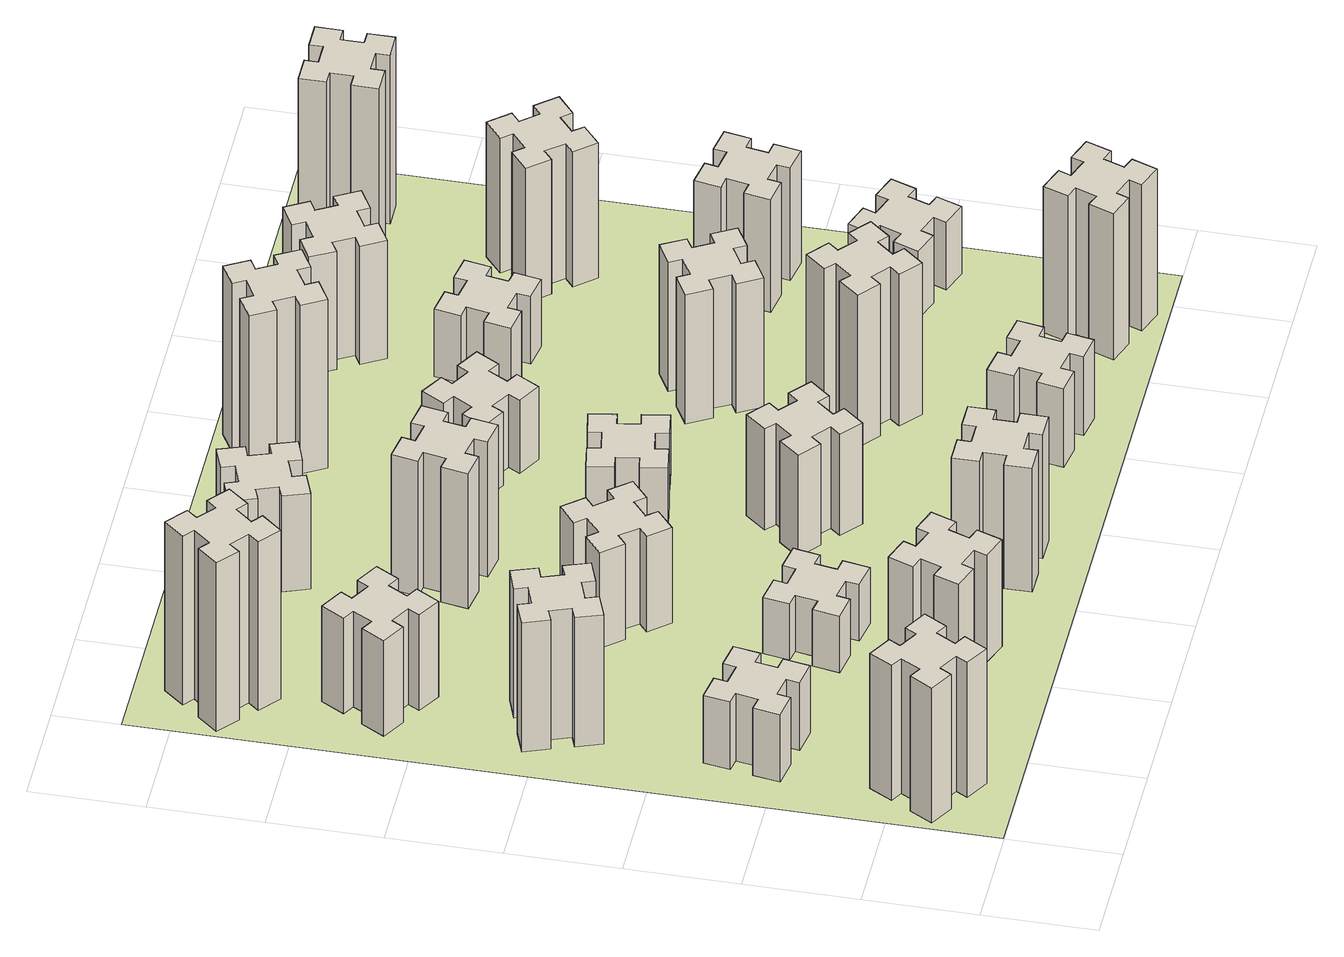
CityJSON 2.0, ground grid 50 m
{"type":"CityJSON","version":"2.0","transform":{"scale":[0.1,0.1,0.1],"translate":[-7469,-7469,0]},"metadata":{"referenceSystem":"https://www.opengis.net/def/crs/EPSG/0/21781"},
"CityObjects":{
"building1":{"type":"Building","attributes":{"class":"1000","function":"1000","usage":"1000","yearOfConstruction":2016,"roofType":"1000","measuredHeight":72,"storeysAboveGround":30,"storeysBelowGround":0},"geometry":[{"type":"Solid","lod":"1","boundaries":[[[[0,1,2,3,4,5,6,7,8,9,10,11,12,13,14,15,16,17,18,19]],[[17,16,20,21]],[[16,15,22,20]],[[15,14,23,22]],[[14,13,24,23]],[[13,12,25,24]],[[12,11,26,25]],[[11,10,27,26]],[[10,9,28,27]],[[9,8,29,28]],[[8,7,30,29]],[[7,6,31,30]],[[6,5,32,31]],[[5,4,33,32]],[[4,3,34,33]],[[3,2,35,34]],[[2,1,36,35]],[[1,0,37,36]],[[0,19,38,37]],[[19,18,39,38]],[[18,17,21,39]],[[24,25,26,27,28,29,30,31,32,33,34,35,36,37,38,39,21,20,22,23]]]]}]},
"building2":{"type":"Building","attributes":{"class":"1000","function":"1000","usage":"1000","yearOfConstruction":2016,"roofType":"1000","measuredHeight":36,"storeysAboveGround":30,"storeysBelowGround":0},"geometry":[{"type":"Solid","lod":"1","boundaries":[[[[40,41,42,43,44,45,46,47,48,49,50,51,52,53,54,55,56,57,58,59]],[[57,56,60,61]],[[56,55,62,60]],[[55,54,63,62]],[[54,53,64,63]],[[53,52,65,64]],[[52,51,66,65]],[[51,50,67,66]],[[50,49,68,67]],[[49,48,69,68]],[[48,47,70,69]],[[47,46,71,70]],[[46,45,72,71]],[[45,44,73,72]],[[44,43,74,73]],[[43,42,75,74]],[[42,41,76,75]],[[41,40,77,76]],[[40,59,78,77]],[[59,58,79,78]],[[58,57,61,79]],[[64,65,66,67,68,69,70,71,72,73,74,75,76,77,78,79,61,60,62,63]]]]}]},
"building3":{"type":"Building","attributes":{"class":"1000","function":"1000","usage":"1000","yearOfConstruction":2016,"roofType":"1000","measuredHeight":69,"storeysAboveGround":30,"storeysBelowGround":0},"geometry":[{"type":"Solid","lod":"1","boundaries":[[[[80,81,82,83,84,85,86,87,88,89,90,91,92,93,94,95,96,97,98,99]],[[97,96,100,101]],[[96,95,102,100]],[[95,94,103,102]],[[94,93,104,103]],[[93,92,105,104]],[[92,91,106,105]],[[91,90,107,106]],[[90,89,108,107]],[[89,88,109,108]],[[88,87,110,109]],[[87,86,111,110]],[[86,85,112,111]],[[85,84,113,112]],[[84,83,114,113]],[[83,82,115,114]],[[82,81,116,115]],[[81,80,117,116]],[[80,99,118,117]],[[99,98,119,118]],[[98,97,101,119]],[[104,105,106,107,108,109,110,111,112,113,114,115,116,117,118,119,101,100,102,103]]]]}]},
"building4":{"type":"Building","attributes":{"class":"1000","function":"1000","usage":"1000","yearOfConstruction":2016,"roofType":"1000","measuredHeight":51,"storeysAboveGround":30,"storeysBelowGround":0},"geometry":[{"type":"Solid","lod":"1","boundaries":[[[[120,121,122,123,124,125,126,127,128,129,130,131,132,133,134,135,136,137,138,139]],[[137,136,140,141]],[[136,135,142,140]],[[135,134,143,142]],[[134,133,144,143]],[[133,132,145,144]],[[132,131,146,145]],[[131,130,147,146]],[[130,129,148,147]],[[129,128,149,148]],[[128,127,150,149]],[[127,126,151,150]],[[126,125,152,151]],[[125,124,153,152]],[[124,123,154,153]],[[123,122,155,154]],[[122,121,156,155]],[[121,120,157,156]],[[120,139,158,157]],[[139,138,159,158]],[[138,137,141,159]],[[144,145,146,147,148,149,150,151,152,153,154,155,156,157,158,159,141,140,142,143]]]]}]},
"building5":{"type":"Building","attributes":{"class":"1000","function":"1000","usage":"1000","yearOfConstruction":2016,"roofType":"1000","measuredHeight":57,"storeysAboveGround":30,"storeysBelowGround":0},"geometry":[{"type":"Solid","lod":"1","boundaries":[[[[160,161,162,163,164,165,166,167,168,169,170,171,172,173,174,175,176,177,178,179]],[[177,176,180,181]],[[176,175,182,180]],[[175,174,183,182]],[[174,173,184,183]],[[173,172,185,184]],[[172,171,186,185]],[[171,170,187,186]],[[170,169,188,187]],[[169,168,189,188]],[[168,167,190,189]],[[167,166,191,190]],[[166,165,192,191]],[[165,164,193,192]],[[164,163,194,193]],[[163,162,195,194]],[[162,161,196,195]],[[161,160,197,196]],[[160,179,198,197]],[[179,178,199,198]],[[178,177,181,199]],[[184,185,186,187,188,189,190,191,192,193,194,195,196,197,198,199,181,180,182,183]]]]}]},
"building6":{"type":"Building","attributes":{"class":"1000","function":"1000","usage":"1000","yearOfConstruction":2016,"roofType":"1000","measuredHeight":90,"storeysAboveGround":30,"storeysBelowGround":0},"geometry":[{"type":"Solid","lod":"1","boundaries":[[[[200,201,202,203,204,205,206,207,208,209,210,211,212,213,214,215,216,217,218,219]],[[217,216,220,221]],[[216,215,222,220]],[[215,214,223,222]],[[214,213,224,223]],[[213,212,225,224]],[[212,211,226,225]],[[211,210,227,226]],[[210,209,228,227]],[[209,208,229,228]],[[208,207,230,229]],[[207,206,231,230]],[[206,205,232,231]],[[205,204,233,232]],[[204,203,234,233]],[[203,202,235,234]],[[202,201,236,235]],[[201,200,237,236]],[[200,219,238,237]],[[219,218,239,238]],[[218,217,221,239]],[[224,225,226,227,228,229,230,231,232,233,234,235,236,237,238,239,221,220,222,223]]]]}]},
"building7":{"type":"Building","attributes":{"class":"1000","function":"1000","usage":"1000","yearOfConstruction":2016,"roofType":"1000","measuredHeight":30,"storeysAboveGround":30,"storeysBelowGround":0},"geometry":[{"type":"Solid","lod":"1","boundaries":[[[[240,241,242,243,244,245,246,247,248,249,250,251,252,253,254,255,256,257,258,259]],[[257,256,260,261]],[[256,255,262,260]],[[255,254,263,262]],[[254,253,264,263]],[[253,252,265,264]],[[252,251,266,265]],[[251,250,267,266]],[[250,249,268,267]],[[249,248,269,268]],[[248,247,270,269]],[[247,246,271,270]],[[246,245,272,271]],[[245,244,273,272]],[[244,243,274,273]],[[243,242,275,274]],[[242,241,276,275]],[[241,240,277,276]],[[240,259,278,277]],[[259,258,279,278]],[[258,257,261,279]],[[264,265,266,267,268,269,270,271,272,273,274,275,276,277,278,279,261,260,262,263]]]]}]},
"building8":{"type":"Building","attributes":{"class":"1000","function":"1000","usage":"1000","yearOfConstruction":2016,"roofType":"1000","measuredHeight":51,"storeysAboveGround":30,"storeysBelowGround":0},"geometry":[{"type":"Solid","lod":"1","boundaries":[[[[280,281,282,283,284,285,286,287,288,289,290,291,292,293,294,295,296,297,298,299]],[[297,296,300,301]],[[296,295,302,300]],[[295,294,303,302]],[[294,293,304,303]],[[293,292,305,304]],[[292,291,306,305]],[[291,290,307,306]],[[290,289,308,307]],[[289,288,309,308]],[[288,287,310,309]],[[287,286,311,310]],[[286,285,312,311]],[[285,284,313,312]],[[284,283,314,313]],[[283,282,315,314]],[[282,281,316,315]],[[281,280,317,316]],[[280,299,318,317]],[[299,298,319,318]],[[298,297,301,319]],[[304,305,306,307,308,309,310,311,312,313,314,315,316,317,318,319,301,300,302,303]]]]}]},
"building9":{"type":"Building","attributes":{"class":"1000","function":"1000","usage":"1000","yearOfConstruction":2016,"roofType":"1000","measuredHeight":66,"storeysAboveGround":30,"storeysBelowGround":0},"geometry":[{"type":"Solid","lod":"1","boundaries":[[[[320,321,322,323,324,325,326,327,328,329,330,331,332,333,334,335,336,337,338,339]],[[337,336,340,341]],[[336,335,342,340]],[[335,334,343,342]],[[334,333,344,343]],[[333,332,345,344]],[[332,331,346,345]],[[331,330,347,346]],[[330,329,348,347]],[[329,328,349,348]],[[328,327,350,349]],[[327,326,351,350]],[[326,325,352,351]],[[325,324,353,352]],[[324,323,354,353]],[[323,322,355,354]],[[322,321,356,355]],[[321,320,357,356]],[[320,339,358,357]],[[339,338,359,358]],[[338,337,341,359]],[[344,345,346,347,348,349,350,351,352,353,354,355,356,357,358,359,341,340,342,343]]]]}]},
"building10":{"type":"Building","attributes":{"class":"1000","function":"1000","usage":"1000","yearOfConstruction":2016,"roofType":"1000","measuredHeight":72,"storeysAboveGround":30,"storeysBelowGround":0},"geometry":[{"type":"Solid","lod":"1","boundaries":[[[[360,361,362,363,364,365,366,367,368,369,370,371,372,373,374,375,376,377,378,379]],[[377,376,380,381]],[[376,375,382,380]],[[375,374,383,382]],[[374,373,384,383]],[[373,372,385,384]],[[372,371,386,385]],[[371,370,387,386]],[[370,369,388,387]],[[369,368,389,388]],[[368,367,390,389]],[[367,366,391,390]],[[366,365,392,391]],[[365,364,393,392]],[[364,363,394,393]],[[363,362,395,394]],[[362,361,396,395]],[[361,360,397,396]],[[360,379,398,397]],[[379,378,399,398]],[[378,377,381,399]],[[384,385,386,387,388,389,390,391,392,393,394,395,396,397,398,399,381,380,382,383]]]]}]},
"building11":{"type":"Building","attributes":{"class":"1000","function":"1000","usage":"1000","yearOfConstruction":2016,"roofType":"1000","measuredHeight":51,"storeysAboveGround":30,"storeysBelowGround":0},"geometry":[{"type":"Solid","lod":"1","boundaries":[[[[400,401,402,403,404,405,406,407,408,409,410,411,412,413,414,415,416,417,418,419]],[[417,416,420,421]],[[416,415,422,420]],[[415,414,423,422]],[[414,413,424,423]],[[413,412,425,424]],[[412,411,426,425]],[[411,410,427,426]],[[410,409,428,427]],[[409,408,429,428]],[[408,407,430,429]],[[407,406,431,430]],[[406,405,432,431]],[[405,404,433,432]],[[404,403,434,433]],[[403,402,435,434]],[[402,401,436,435]],[[401,400,437,436]],[[400,419,438,437]],[[419,418,439,438]],[[418,417,421,439]],[[424,425,426,427,428,429,430,431,432,433,434,435,436,437,438,439,421,420,422,423]]]]}]},
"building12":{"type":"Building","attributes":{"class":"1000","function":"1000","usage":"1000","yearOfConstruction":2016,"roofType":"1000","measuredHeight":54,"storeysAboveGround":30,"storeysBelowGround":0},"geometry":[{"type":"Solid","lod":"1","boundaries":[[[[440,441,442,443,444,445,446,447,448,449,450,451,452,453,454,455,456,457,458,459]],[[457,456,460,461]],[[456,455,462,460]],[[455,454,463,462]],[[454,453,464,463]],[[453,452,465,464]],[[452,451,466,465]],[[451,450,467,466]],[[450,449,468,467]],[[449,448,469,468]],[[448,447,470,469]],[[447,446,471,470]],[[446,445,472,471]],[[445,444,473,472]],[[444,443,474,473]],[[443,442,475,474]],[[442,441,476,475]],[[441,440,477,476]],[[440,459,478,477]],[[459,458,479,478]],[[458,457,461,479]],[[464,465,466,467,468,469,470,471,472,473,474,475,476,477,478,479,461,460,462,463]]]]}]},
"building13":{"type":"Building","attributes":{"class":"1000","function":"1000","usage":"1000","yearOfConstruction":2016,"roofType":"1000","measuredHeight":30,"storeysAboveGround":30,"storeysBelowGround":0},"geometry":[{"type":"Solid","lod":"1","boundaries":[[[[480,481,482,483,484,485,486,487,488,489,490,491,492,493,494,495,496,497,498,499]],[[497,496,500,501]],[[496,495,502,500]],[[495,494,503,502]],[[494,493,504,503]],[[493,492,505,504]],[[492,491,506,505]],[[491,490,507,506]],[[490,489,508,507]],[[489,488,509,508]],[[488,487,510,509]],[[487,486,511,510]],[[486,485,512,511]],[[485,484,513,512]],[[484,483,514,513]],[[483,482,515,514]],[[482,481,516,515]],[[481,480,517,516]],[[480,499,518,517]],[[499,498,519,518]],[[498,497,501,519]],[[504,505,506,507,508,509,510,511,512,513,514,515,516,517,518,519,501,500,502,503]]]]}]},
"building14":{"type":"Building","attributes":{"class":"1000","function":"1000","usage":"1000","yearOfConstruction":2016,"roofType":"1000","measuredHeight":42,"storeysAboveGround":30,"storeysBelowGround":0},"geometry":[{"type":"Solid","lod":"1","boundaries":[[[[520,521,522,523,524,525,526,527,528,529,530,531,532,533,534,535,536,537,538,539]],[[537,536,540,541]],[[536,535,542,540]],[[535,534,543,542]],[[534,533,544,543]],[[533,532,545,544]],[[532,531,546,545]],[[531,530,547,546]],[[530,529,548,547]],[[529,528,549,548]],[[528,527,550,549]],[[527,526,551,550]],[[526,525,552,551]],[[525,524,553,552]],[[524,523,554,553]],[[523,522,555,554]],[[522,521,556,555]],[[521,520,557,556]],[[520,539,558,557]],[[539,538,559,558]],[[538,537,541,559]],[[544,545,546,547,548,549,550,551,552,553,554,555,556,557,558,559,541,540,542,543]]]]}]},
"building15":{"type":"Building","attributes":{"class":"1000","function":"1000","usage":"1000","yearOfConstruction":2016,"roofType":"1000","measuredHeight":39,"storeysAboveGround":30,"storeysBelowGround":0},"geometry":[{"type":"Solid","lod":"1","boundaries":[[[[560,561,562,563,564,565,566,567,568,569,570,571,572,573,574,575,576,577,578,579]],[[577,576,580,581]],[[576,575,582,580]],[[575,574,583,582]],[[574,573,584,583]],[[573,572,585,584]],[[572,571,586,585]],[[571,570,587,586]],[[570,569,588,587]],[[569,568,589,588]],[[568,567,590,589]],[[567,566,591,590]],[[566,565,592,591]],[[565,564,593,592]],[[564,563,594,593]],[[563,562,595,594]],[[562,561,596,595]],[[561,560,597,596]],[[560,579,598,597]],[[579,578,599,598]],[[578,577,581,599]],[[584,585,586,587,588,589,590,591,592,593,594,595,596,597,598,599,581,580,582,583]]]]}]},
"building16":{"type":"Building","attributes":{"class":"1000","function":"1000","usage":"1000","yearOfConstruction":2016,"roofType":"1000","measuredHeight":90,"storeysAboveGround":30,"storeysBelowGround":0},"geometry":[{"type":"Solid","lod":"1","boundaries":[[[[600,601,602,603,604,605,606,607,608,609,610,611,612,613,614,615,616,617,618,619]],[[617,616,620,621]],[[616,615,622,620]],[[615,614,623,622]],[[614,613,624,623]],[[613,612,625,624]],[[612,611,626,625]],[[611,610,627,626]],[[610,609,628,627]],[[609,608,629,628]],[[608,607,630,629]],[[607,606,631,630]],[[606,605,632,631]],[[605,604,633,632]],[[604,603,634,633]],[[603,602,635,634]],[[602,601,636,635]],[[601,600,637,636]],[[600,619,638,637]],[[619,618,639,638]],[[618,617,621,639]],[[624,625,626,627,628,629,630,631,632,633,634,635,636,637,638,639,621,620,622,623]]]]}]},
"building17":{"type":"Building","attributes":{"class":"1000","function":"1000","usage":"1000","yearOfConstruction":2016,"roofType":"1000","measuredHeight":81,"storeysAboveGround":30,"storeysBelowGround":0},"geometry":[{"type":"Solid","lod":"1","boundaries":[[[[640,641,642,643,644,645,646,647,648,649,650,651,652,653,654,655,656,657,658,659]],[[657,656,660,661]],[[656,655,662,660]],[[655,654,663,662]],[[654,653,664,663]],[[653,652,665,664]],[[652,651,666,665]],[[651,650,667,666]],[[650,649,668,667]],[[649,648,669,668]],[[648,647,670,669]],[[647,646,671,670]],[[646,645,672,671]],[[645,644,673,672]],[[644,643,674,673]],[[643,642,675,674]],[[642,641,676,675]],[[641,640,677,676]],[[640,659,678,677]],[[659,658,679,678]],[[658,657,661,679]],[[664,665,666,667,668,669,670,671,672,673,674,675,676,677,678,679,661,660,662,663]]]]}]},
"building18":{"type":"Building","attributes":{"class":"1000","function":"1000","usage":"1000","yearOfConstruction":2016,"roofType":"1000","measuredHeight":69,"storeysAboveGround":30,"storeysBelowGround":0},"geometry":[{"type":"Solid","lod":"1","boundaries":[[[[680,681,682,683,684,685,686,687,688,689,690,691,692,693,694,695,696,697,698,699]],[[697,696,700,701]],[[696,695,702,700]],[[695,694,703,702]],[[694,693,704,703]],[[693,692,705,704]],[[692,691,706,705]],[[691,690,707,706]],[[690,689,708,707]],[[689,688,709,708]],[[688,687,710,709]],[[687,686,711,710]],[[686,685,712,711]],[[685,684,713,712]],[[684,683,714,713]],[[683,682,715,714]],[[682,681,716,715]],[[681,680,717,716]],[[680,699,718,717]],[[699,698,719,718]],[[698,697,701,719]],[[704,705,706,707,708,709,710,711,712,713,714,715,716,717,718,719,701,700,702,703]]]]}]},
"building19":{"type":"Building","attributes":{"class":"1000","function":"1000","usage":"1000","yearOfConstruction":2016,"roofType":"1000","measuredHeight":36,"storeysAboveGround":30,"storeysBelowGround":0},"geometry":[{"type":"Solid","lod":"1","boundaries":[[[[720,721,722,723,724,725,726,727,728,729,730,731,732,733,734,735,736,737,738,739]],[[737,736,740,741]],[[736,735,742,740]],[[735,734,743,742]],[[734,733,744,743]],[[733,732,745,744]],[[732,731,746,745]],[[731,730,747,746]],[[730,729,748,747]],[[729,728,749,748]],[[728,727,750,749]],[[727,726,751,750]],[[726,725,752,751]],[[725,724,753,752]],[[724,723,754,753]],[[723,722,755,754]],[[722,721,756,755]],[[721,720,757,756]],[[720,739,758,757]],[[739,738,759,758]],[[738,737,741,759]],[[744,745,746,747,748,749,750,751,752,753,754,755,756,757,758,759,741,740,742,743]]]]}]},
"building20":{"type":"Building","attributes":{"class":"1000","function":"1000","usage":"1000","yearOfConstruction":2016,"roofType":"1000","measuredHeight":78,"storeysAboveGround":30,"storeysBelowGround":0},"geometry":[{"type":"Solid","lod":"1","boundaries":[[[[760,761,762,763,764,765,766,767,768,769,770,771,772,773,774,775,776,777,778,779]],[[777,776,780,781]],[[776,775,782,780]],[[775,774,783,782]],[[774,773,784,783]],[[773,772,785,784]],[[772,771,786,785]],[[771,770,787,786]],[[770,769,788,787]],[[769,768,789,788]],[[768,767,790,789]],[[767,766,791,790]],[[766,765,792,791]],[[765,764,793,792]],[[764,763,794,793]],[[763,762,795,794]],[[762,761,796,795]],[[761,760,797,796]],[[760,779,798,797]],[[779,778,799,798]],[[778,777,781,799]],[[784,785,786,787,788,789,790,791,792,793,794,795,796,797,798,799,781,780,782,783]]]]}]},
"building21":{"type":"Building","attributes":{"class":"1000","function":"1000","usage":"1000","yearOfConstruction":2016,"roofType":"1000","measuredHeight":63,"storeysAboveGround":30,"storeysBelowGround":0},"geometry":[{"type":"Solid","lod":"1","boundaries":[[[[800,801,802,803,804,805,806,807,808,809,810,811,812,813,814,815,816,817,818,819]],[[817,816,820,821]],[[816,815,822,820]],[[815,814,823,822]],[[814,813,824,823]],[[813,812,825,824]],[[812,811,826,825]],[[811,810,827,826]],[[810,809,828,827]],[[809,808,829,828]],[[808,807,830,829]],[[807,806,831,830]],[[806,805,832,831]],[[805,804,833,832]],[[804,803,834,833]],[[803,802,835,834]],[[802,801,836,835]],[[801,800,837,836]],[[800,819,838,837]],[[819,818,839,838]],[[818,817,821,839]],[[824,825,826,827,828,829,830,831,832,833,834,835,836,837,838,839,821,820,822,823]]]]}]},
"building22":{"type":"Building","attributes":{"class":"1000","function":"1000","usage":"1000","yearOfConstruction":2016,"roofType":"1000","measuredHeight":36,"storeysAboveGround":30,"storeysBelowGround":0},"geometry":[{"type":"Solid","lod":"1","boundaries":[[[[840,841,842,843,844,845,846,847,848,849,850,851,852,853,854,855,856,857,858,859]],[[857,856,860,861]],[[856,855,862,860]],[[855,854,863,862]],[[854,853,864,863]],[[853,852,865,864]],[[852,851,866,865]],[[851,850,867,866]],[[850,849,868,867]],[[849,848,869,868]],[[848,847,870,869]],[[847,846,871,870]],[[846,845,872,871]],[[845,844,873,872]],[[844,843,874,873]],[[843,842,875,874]],[[842,841,876,875]],[[841,840,877,876]],[[840,859,878,877]],[[859,858,879,878]],[[858,857,861,879]],[[864,865,866,867,868,869,870,871,872,873,874,875,876,877,878,879,861,860,862,863]]]]}]},
"building23":{"type":"Building","attributes":{"class":"1000","function":"1000","usage":"1000","yearOfConstruction":2016,"roofType":"1000","measuredHeight":60,"storeysAboveGround":30,"storeysBelowGround":0},"geometry":[{"type":"Solid","lod":"1","boundaries":[[[[880,881,882,883,884,885,886,887,888,889,890,891,892,893,894,895,896,897,898,899]],[[897,896,900,901]],[[896,895,902,900]],[[895,894,903,902]],[[894,893,904,903]],[[893,892,905,904]],[[892,891,906,905]],[[891,890,907,906]],[[890,889,908,907]],[[889,888,909,908]],[[888,887,910,909]],[[887,886,911,910]],[[886,885,912,911]],[[885,884,913,912]],[[884,883,914,913]],[[883,882,915,914]],[[882,881,916,915]],[[881,880,917,916]],[[880,899,918,917]],[[899,898,919,918]],[[898,897,901,919]],[[904,905,906,907,908,909,910,911,912,913,914,915,916,917,918,919,901,900,902,903]]]]}]},
"building24":{"type":"Building","attributes":{"class":"1000","function":"1000","usage":"1000","yearOfConstruction":2016,"roofType":"1000","measuredHeight":72,"storeysAboveGround":30,"storeysBelowGround":0},"geometry":[{"type":"Solid","lod":"1","boundaries":[[[[920,921,922,923,924,925,926,927,928,929,930,931,932,933,934,935,936,937,938,939]],[[937,936,940,941]],[[936,935,942,940]],[[935,934,943,942]],[[934,933,944,943]],[[933,932,945,944]],[[932,931,946,945]],[[931,930,947,946]],[[930,929,948,947]],[[929,928,949,948]],[[928,927,950,949]],[[927,926,951,950]],[[926,925,952,951]],[[925,924,953,952]],[[924,923,954,953]],[[923,922,955,954]],[[922,921,956,955]],[[921,920,957,956]],[[920,939,958,957]],[[939,938,959,958]],[[938,937,941,959]],[[944,945,946,947,948,949,950,951,952,953,954,955,956,957,958,959,941,940,942,943]]]]}]},
"building25":{"type":"Building","attributes":{"class":"1000","function":"1000","usage":"1000","yearOfConstruction":2016,"roofType":"1000","measuredHeight":90,"storeysAboveGround":30,"storeysBelowGround":0},"geometry":[{"type":"Solid","lod":"1","boundaries":[[[[960,961,962,963,964,965,966,967,968,969,970,971,972,973,974,975,976,977,978,979]],[[977,976,980,981]],[[976,975,982,980]],[[975,974,983,982]],[[974,973,984,983]],[[973,972,985,984]],[[972,971,986,985]],[[971,970,987,986]],[[970,969,988,987]],[[969,968,989,988]],[[968,967,990,989]],[[967,966,991,990]],[[966,965,992,991]],[[965,964,993,992]],[[964,963,994,993]],[[963,962,995,994]],[[962,961,996,995]],[[961,960,997,996]],[[960,979,998,997]],[[979,978,999,998]],[[978,977,981,999]],[[984,985,986,987,988,989,990,991,992,993,994,995,996,997,998,999,981,980,982,983]]]]}]},
"landuse1":{"type":"LandUse","attributes":{"name":"plot1","function":"1010"},"geometry":[{"type":"MultiSurface","lod":"1","boundaries":[[[1000,1001,1002,1003]]]}]}
},
"vertices":[
[177,305,0],[264,255,0],[234,203,0],[338,143,0],[398,247,0],[346,277,0],[396,364,0],[448,334,0],[508,438,0],[404,498,0],[374,446,0],[287,496,0],[317,548,0],[213,608,0],[153,504,0],[205,474,0],[155,387,0],[103,417,0],[43,313,0],[147,253,0],[155,387,720],[103,417,720],[205,474,720],[153,504,720],[213,608,720],[317,548,720],[287,496,720],[374,446,720],[404,498,720],[508,438,720],[448,334,720],[396,364,720],[346,277,720],[398,247,720],[338,143,720],[234,203,720],[264,255,720],[177,305,720],[147,253,720],[43,313,720],
[307,1016,0],[405,998,0],[395,939,0],[513,918,0],[534,1037,0],[475,1047,0],[492,1145,0],[551,1135,0],[572,1253,0],[454,1274,0],[444,1215,0],[345,1232,0],[356,1291,0],[237,1312,0],[217,1194,0],[276,1184,0],[258,1085,0],[199,1096,0],[178,977,0],[297,957,0],[258,1085,360],[199,1096,360],[276,1184,360],[217,1194,360],[237,1312,360],[356,1291,360],[345,1232,360],[444,1215,360],[454,1274,360],[572,1253,360],[551,1135,360],[492,1145,360],[475,1047,360],[534,1037,360],[513,918,360],[395,939,360],[405,998,360],[307,1016,360],[297,957,360],[178,977,360],
[366,1835,0],[460,1869,0],[480,1813,0],[593,1854,0],[552,1967,0],[496,1946,0],[462,2040,0],[518,2060,0],[477,2173,0],[364,2132,0],[385,2076,0],[291,2042,0],[270,2098,0],[157,2057,0],[199,1944,0],[255,1965,0],[289,1871,0],[233,1850,0],[274,1737,0],[387,1779,0],[289,1871,690],[233,1850,690],[255,1965,690],[199,1944,690],[157,2057,690],[270,2098,690],[291,2042,690],[385,2076,690],[364,2132,690],[477,2173,690],[518,2060,690],[462,2040,690],[496,1946,690],[552,1967,690],[593,1854,690],[480,1813,690],[460,1869,690],[366,1835,690],[387,1779,690],[274,1737,690],
[446,2597,0],[496,2684,0],[548,2654,0],[608,2758,0],[504,2818,0],[474,2766,0],[387,2816,0],[417,2868,0],[313,2928,0],[253,2824,0],[305,2794,0],[255,2707,0],[203,2737,0],[143,2633,0],[247,2573,0],[277,2625,0],[364,2575,0],[334,2523,0],[438,2463,0],[498,2567,0],[364,2575,510],[334,2523,510],[277,2625,510],[247,2573,510],[143,2633,510],[203,2737,510],[255,2707,510],[305,2794,510],[253,2824,510],[313,2928,510],[417,2868,510],[387,2816,510],[474,2766,510],[504,2818,510],[608,2758,510],[548,2654,510],[496,2684,510],[446,2597,510],[498,2567,510],[438,2463,510],
[1202,391,0],[1236,485,0],[1292,464,0],[1333,577,0],[1220,618,0],[1200,562,0],[1106,596,0],[1127,652,0],[1014,693,0],[973,580,0],[1029,560,0],[995,466,0],[939,487,0],[897,374,0],[1010,333,0],[1031,389,0],[1125,355,0],[1104,299,0],[1217,257,0],[1258,370,0],[1125,355,570],[1104,299,570],[1031,389,570],[1010,333,570],[897,374,570],[939,487,570],[995,466,570],[1029,560,570],[973,580,570],[1014,693,570],[1127,652,570],[1106,596,570],[1200,562,570],[1220,618,570],[1333,577,570],[1292,464,570],[1236,485,570],[1202,391,570],[1258,370,570],[1217,257,570],
[384,3387,0],[308,3452,0],[346,3498,0],[254,3575,0],[177,3483,0],[223,3444,0],[159,3368,0],[113,3406,0],[36,3314,0],[128,3237,0],[166,3283,0],[243,3219,0],[204,3173,0],[296,3096,0],[373,3188,0],[327,3226,0],[392,3303,0],[438,3264,0],[515,3356,0],[423,3433,0],[392,3303,900],[438,3264,900],[327,3226,900],[373,3188,900],[296,3096,900],[204,3173,900],[243,3219,900],[166,3283,900],[128,3237,900],[36,3314,900],[113,3406,900],[159,3368,900],[223,3444,900],[177,3483,900],[254,3575,900],[346,3498,900],[308,3452,900],[384,3387,900],[423,3433,900],[515,3356,900],
[1016,1084,0],[998,985,0],[939,996,0],[918,877,0],[1037,857,0],[1047,916,0],[1145,898,0],[1135,839,0],[1253,818,0],[1274,937,0],[1215,947,0],[1232,1045,0],[1291,1035,0],[1312,1153,0],[1194,1174,0],[1184,1115,0],[1085,1132,0],[1096,1191,0],[977,1212,0],[957,1094,0],[1085,1132,300],[1096,1191,300],[1184,1115,300],[1194,1174,300],[1312,1153,300],[1291,1035,300],[1232,1045,300],[1215,947,300],[1274,937,300],[1253,818,300],[1135,839,300],[1145,898,300],[1047,916,300],[1037,857,300],[918,877,300],[939,996,300],[998,985,300],[1016,1084,300],[957,1094,300],[977,1212,300],
[1083,1972,0],[1006,1907,0],[968,1953,0],[876,1876,0],[953,1784,0],[999,1823,0],[1063,1746,0],[1017,1708,0],[1094,1616,0],[1186,1693,0],[1148,1739,0],[1224,1803,0],[1263,1757,0],[1355,1834,0],[1278,1926,0],[1232,1888,0],[1167,1964,0],[1213,2003,0],[1136,2095,0],[1044,2018,0],[1167,1964,510],[1213,2003,510],[1232,1888,510],[1278,1926,510],[1355,1834,510],[1263,1757,510],[1224,1803,510],[1148,1739,510],[1186,1693,510],[1094,1616,510],[1017,1708,510],[1063,1746,510],[999,1823,510],[953,1784,510],[876,1876,510],[968,1953,510],[1006,1907,510],[1083,1972,510],[1044,2018,510],[1136,2095,510],
[1865,325,0],[1865,425,0],[1925,425,0],[1925,545,0],[1805,545,0],[1805,485,0],[1705,485,0],[1705,545,0],[1585,545,0],[1585,425,0],[1645,425,0],[1645,325,0],[1585,325,0],[1585,205,0],[1705,205,0],[1705,265,0],[1805,265,0],[1805,205,0],[1925,205,0],[1925,325,0],[1805,265,660],[1805,205,660],[1705,265,660],[1705,205,660],[1585,205,660],[1585,325,660],[1645,325,660],[1645,425,660],[1585,425,660],[1585,545,660],[1705,545,660],[1705,485,660],[1805,485,660],[1805,545,660],[1925,545,660],[1925,425,660],[1865,425,660],[1865,325,660],[1925,325,660],[1925,205,660],
[1315,2527,0],[1332,2625,0],[1391,2615,0],[1412,2733,0],[1294,2754,0],[1284,2695,0],[1185,2712,0],[1196,2771,0],[1077,2792,0],[1057,2674,0],[1116,2664,0],[1098,2565,0],[1039,2576,0],[1018,2457,0],[1137,2437,0],[1147,2496,0],[1245,2478,0],[1235,2419,0],[1353,2398,0],[1374,2517,0],[1245,2478,720],[1235,2419,720],[1147,2496,720],[1137,2437,720],[1018,2457,720],[1039,2576,720],[1098,2565,720],[1116,2664,720],[1057,2674,720],[1077,2792,720],[1196,2771,720],[1185,2712,720],[1284,2695,720],[1294,2754,720],[1412,2733,720],[1391,2615,720],[1332,2625,720],[1315,2527,720],[1374,2517,720],[1353,2398,720],
[1125,3456,0],[1031,3422,0],[1010,3478,0],[897,3437,0],[939,3324,0],[995,3345,0],[1029,3251,0],[973,3230,0],[1014,3117,0],[1127,3159,0],[1106,3215,0],[1200,3249,0],[1220,3193,0],[1333,3234,0],[1292,3347,0],[1236,3326,0],[1202,3420,0],[1258,3440,0],[1217,3553,0],[1104,3512,0],[1202,3420,510],[1258,3440,510],[1236,3326,510],[1292,3347,510],[1333,3234,510],[1220,3193,510],[1200,3249,510],[1106,3215,510],[1127,3159,510],[1014,3117,510],[973,3230,510],[1029,3251,510],[995,3345,510],[939,3324,510],[897,3437,510],[1010,3478,510],[1031,3422,510],[1125,3456,510],[1104,3512,510],[1217,3553,510],
[1746,1163,0],[1823,1099,0],[1784,1053,0],[1876,976,0],[1953,1068,0],[1907,1106,0],[1972,1183,0],[2018,1144,0],[2095,1236,0],[2003,1313,0],[1964,1267,0],[1888,1332,0],[1926,1378,0],[1834,1455,0],[1757,1363,0],[1803,1324,0],[1739,1248,0],[1693,1286,0],[1616,1194,0],[1708,1117,0],[1739,1248,540],[1693,1286,540],[1803,1324,540],[1757,1363,540],[1834,1455,540],[1926,1378,540],[1888,1332,540],[1964,1267,540],[2003,1313,540],[2095,1236,540],[2018,1144,540],[1972,1183,540],[1907,1106,540],[1953,1068,540],[1876,976,540],[1784,1053,540],[1823,1099,540],[1746,1163,540],[1708,1117,540],[1616,1194,540],
[1972,1925,0],[1955,2024,0],[2014,2034,0],[1993,2152,0],[1875,2131,0],[1885,2072,0],[1787,2055,0],[1777,2114,0],[1658,2093,0],[1679,1975,0],[1738,1985,0],[1756,1887,0],[1697,1877,0],[1717,1758,0],[1836,1779,0],[1825,1838,0],[1924,1856,0],[1934,1797,0],[2052,1817,0],[2031,1936,0],[1924,1856,300],[1934,1797,300],[1825,1838,300],[1836,1779,300],[1717,1758,300],[1697,1877,300],[1756,1887,300],[1738,1985,300],[1679,1975,300],[1658,2093,300],[1777,2114,300],[1787,2055,300],[1885,2072,300],[1875,2131,300],[1993,2152,300],[2014,2034,300],[1955,2024,300],[1972,1925,300],[2031,1936,300],[2052,1817,300],
[2527,276,0],[2625,258,0],[2615,199,0],[2733,178,0],[2754,297,0],[2695,307,0],[2712,405,0],[2771,395,0],[2792,513,0],[2674,534,0],[2664,475,0],[2565,492,0],[2576,551,0],[2457,572,0],[2437,454,0],[2496,444,0],[2478,345,0],[2419,356,0],[2398,237,0],[2517,217,0],[2478,345,420],[2419,356,420],[2496,444,420],[2437,454,420],[2457,572,420],[2576,551,420],[2565,492,420],[2664,475,420],[2674,534,420],[2792,513,420],[2771,395,420],[2712,405,420],[2695,307,420],[2754,297,420],[2733,178,420],[2615,199,420],[2625,258,420],[2527,276,420],[2517,217,420],[2398,237,420],
[2026,2497,0],[2076,2584,0],[2128,2554,0],[2188,2658,0],[2084,2718,0],[2054,2666,0],[1967,2716,0],[1997,2768,0],[1893,2828,0],[1833,2724,0],[1885,2694,0],[1835,2607,0],[1783,2637,0],[1723,2533,0],[1827,2473,0],[1857,2525,0],[1944,2475,0],[1914,2423,0],[2018,2363,0],[2078,2467,0],[1944,2475,390],[1914,2423,390],[1857,2525,390],[1827,2473,390],[1723,2533,390],[1783,2637,390],[1835,2607,390],[1885,2694,390],[1833,2724,390],[1893,2828,390],[1997,2768,390],[1967,2716,390],[2054,2666,390],[2084,2718,390],[2188,2658,390],[2128,2554,390],[2076,2584,390],[2026,2497,390],[2078,2467,390],[2018,2363,390],
[1844,3556,0],[1757,3506,0],[1727,3558,0],[1623,3498,0],[1683,3394,0],[1735,3424,0],[1785,3337,0],[1733,3307,0],[1793,3203,0],[1897,3263,0],[1867,3315,0],[1954,3365,0],[1984,3313,0],[2088,3373,0],[2028,3477,0],[1976,3447,0],[1926,3534,0],[1978,3564,0],[1918,3668,0],[1814,3608,0],[1926,3534,900],[1978,3564,900],[1976,3447,900],[2028,3477,900],[2088,3373,900],[1984,3313,900],[1954,3365,900],[1867,3315,900],[1897,3263,900],[1793,3203,900],[1733,3307,900],[1785,3337,900],[1735,3424,900],[1683,3394,900],[1623,3498,900],[1727,3558,900],[1757,3506,900],[1844,3556,900],[1814,3608,900],[1918,3668,900],
[2647,1006,0],[2712,1083,0],[2758,1044,0],[2835,1136,0],[2743,1213,0],[2704,1167,0],[2628,1232,0],[2666,1278,0],[2574,1355,0],[2497,1263,0],[2543,1224,0],[2479,1148,0],[2433,1186,0],[2356,1094,0],[2448,1017,0],[2486,1063,0],[2563,999,0],[2524,953,0],[2616,876,0],[2693,968,0],[2563,999,810],[2524,953,810],[2486,1063,810],[2448,1017,810],[2356,1094,810],[2433,1186,810],[2479,1148,810],[2543,1224,810],[2497,1263,810],[2574,1355,810],[2666,1278,810],[2628,1232,810],[2704,1167,810],[2743,1213,810],[2835,1136,810],[2758,1044,810],[2712,1083,810],[2647,1006,810],[2693,968,810],[2616,876,810],
[2475,1744,0],[2525,1657,0],[2473,1627,0],[2533,1523,0],[2637,1583,0],[2607,1635,0],[2694,1685,0],[2724,1633,0],[2828,1693,0],[2768,1797,0],[2716,1767,0],[2666,1854,0],[2718,1884,0],[2658,1988,0],[2554,1928,0],[2584,1876,0],[2497,1826,0],[2467,1878,0],[2363,1818,0],[2423,1714,0],[2497,1826,690],[2467,1878,690],[2584,1876,690],[2554,1928,690],[2658,1988,690],[2718,1884,690],[2666,1854,690],[2716,1767,690],[2768,1797,690],[2828,1693,690],[2724,1633,690],[2694,1685,690],[2607,1635,690],[2637,1583,690],[2533,1523,690],[2473,1627,690],[2525,1657,690],[2475,1744,690],[2423,1714,690],[2363,1818,690],
[2664,2795,0],[2565,2812,0],[2576,2871,0],[2457,2892,0],[2437,2774,0],[2496,2764,0],[2478,2665,0],[2419,2676,0],[2398,2557,0],[2517,2537,0],[2527,2596,0],[2625,2578,0],[2615,2519,0],[2733,2498,0],[2754,2617,0],[2695,2627,0],[2712,2725,0],[2771,2715,0],[2792,2833,0],[2674,2854,0],[2712,2725,360],[2771,2715,360],[2695,2627,360],[2754,2617,360],[2733,2498,360],[2615,2519,360],[2625,2578,360],[2527,2596,360],[2517,2537,360],[2398,2557,360],[2419,2676,360],[2478,2665,360],[2496,2764,360],[2437,2774,360],[2457,2892,360],[2576,2871,360],[2565,2812,360],[2664,2795,360],[2674,2854,360],[2792,2833,360],
[3251,189,0],[3345,155,0],[3324,99,0],[3437,57,0],[3478,170,0],[3422,191,0],[3456,285,0],[3512,264,0],[3553,377,0],[3440,418,0],[3420,362,0],[3326,396,0],[3347,452,0],[3234,493,0],[3193,380,0],[3249,360,0],[3215,266,0],[3159,287,0],[3117,174,0],[3230,133,0],[3215,266,780],[3159,287,780],[3249,360,780],[3193,380,780],[3234,493,780],[3347,452,780],[3326,396,780],[3420,362,780],[3440,418,780],[3553,377,780],[3512,264,780],[3456,285,780],[3422,191,780],[3478,170,780],[3437,57,780],[3324,99,780],[3345,155,780],[3251,189,780],[3230,133,780],[3117,174,780],
[2716,3347,0],[2666,3434,0],[2718,3464,0],[2658,3568,0],[2554,3508,0],[2584,3456,0],[2497,3406,0],[2467,3458,0],[2363,3398,0],[2423,3294,0],[2475,3324,0],[2525,3237,0],[2473,3207,0],[2533,3103,0],[2637,3163,0],[2607,3215,0],[2694,3265,0],[2724,3213,0],[2828,3273,0],[2768,3377,0],[2694,3265,630],[2724,3213,630],[2607,3215,630],[2637,3163,630],[2533,3103,630],[2473,3207,630],[2525,3237,630],[2475,3324,630],[2423,3294,630],[2363,3398,630],[2467,3458,630],[2497,3406,630],[2584,3456,630],[2554,3508,630],[2658,3568,630],[2718,3464,630],[2666,3434,630],[2716,3347,630],[2768,3377,630],[2828,3273,630],
[3351,1029,0],[3445,995,0],[3424,939,0],[3537,897,0],[3578,1010,0],[3522,1031,0],[3556,1125,0],[3612,1104,0],[3653,1217,0],[3540,1258,0],[3520,1202,0],[3426,1236,0],[3447,1292,0],[3334,1333,0],[3293,1220,0],[3349,1200,0],[3315,1106,0],[3259,1127,0],[3217,1014,0],[3330,973,0],[3315,1106,360],[3259,1127,360],[3349,1200,360],[3293,1220,360],[3334,1333,360],[3447,1292,360],[3426,1236,360],[3520,1202,360],[3540,1258,360],[3653,1217,360],[3612,1104,360],[3556,1125,360],[3522,1031,360],[3578,1010,360],[3537,897,360],[3424,939,360],[3445,995,360],[3351,1029,360],[3330,973,360],[3217,1014,360],
[3267,1656,0],[3365,1638,0],[3355,1579,0],[3473,1558,0],[3494,1677,0],[3435,1687,0],[3452,1785,0],[3511,1775,0],[3532,1893,0],[3414,1914,0],[3404,1855,0],[3305,1872,0],[3316,1931,0],[3197,1952,0],[3177,1834,0],[3236,1824,0],[3218,1725,0],[3159,1736,0],[3138,1617,0],[3257,1597,0],[3218,1725,600],[3159,1736,600],[3236,1824,600],[3177,1834,600],[3197,1952,600],[3316,1931,600],[3305,1872,600],[3404,1855,600],[3414,1914,600],[3532,1893,600],[3511,1775,600],[3452,1785,600],[3435,1687,600],[3494,1677,600],[3473,1558,600],[3355,1579,600],[3365,1638,600],[3267,1656,600],[3257,1597,600],[3138,1617,600],
[3119,2563,0],[3183,2486,0],[3137,2448,0],[3214,2356,0],[3306,2433,0],[3268,2479,0],[3344,2543,0],[3383,2497,0],[3475,2574,0],[3398,2666,0],[3352,2628,0],[3287,2704,0],[3333,2743,0],[3256,2835,0],[3164,2758,0],[3203,2712,0],[3126,2647,0],[3088,2693,0],[2996,2616,0],[3073,2524,0],[3126,2647,720],[3088,2693,720],[3203,2712,720],[3164,2758,720],[3256,2835,720],[3333,2743,720],[3287,2704,720],[3352,2628,720],[3398,2666,720],[3475,2574,720],[3383,2497,720],[3344,2543,720],[3268,2479,720],[3306,2433,720],[3214,2356,720],[3137,2448,720],[3183,2486,720],[3119,2563,720],[3073,2524,720],[2996,2616,720],
[3285,3325,0],[3385,3325,0],[3385,3265,0],[3505,3265,0],[3505,3385,0],[3445,3385,0],[3445,3485,0],[3505,3485,0],[3505,3605,0],[3385,3605,0],[3385,3545,0],[3285,3545,0],[3285,3605,0],[3165,3605,0],[3165,3485,0],[3225,3485,0],[3225,3385,0],[3165,3385,0],[3165,3265,0],[3285,3265,0],[3225,3385,900],[3165,3385,900],[3225,3485,900],[3165,3485,900],[3165,3605,900],[3285,3605,900],[3285,3545,900],[3385,3545,900],[3385,3605,900],[3505,3605,900],[3505,3485,900],[3445,3485,900],[3445,3385,900],[3505,3385,900],[3505,3265,900],[3385,3265,900],[3385,3325,900],[3285,3325,900],[3285,3265,900],[3165,3265,900],
[5,3705,0],[3705,3705,0],[3705,5,0],[5,5,0]
]}
